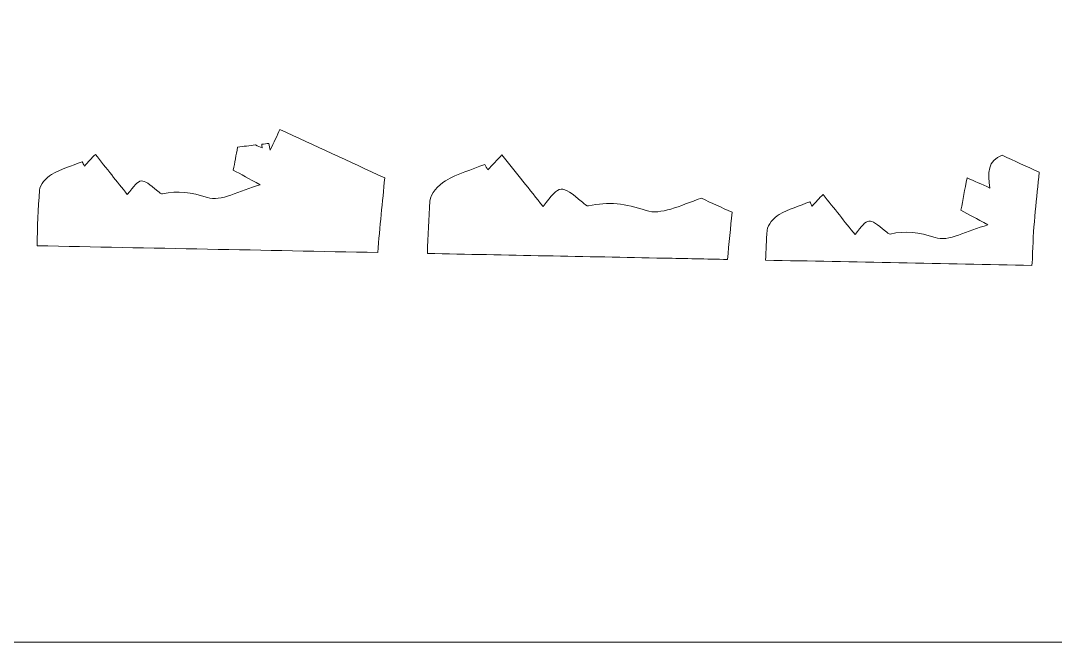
# Model space of a CAD drawing. Header units: inches. Extents: x -622 to 6982, y -2318 to 2869.
# Drawn here: x 5248.5 to 5558.5, y -1089.8 to -903.7 of the extents above; entities that cross this region are included whole.
import ezdxf

# ---------------------------------------------------------------- set-up
doc = ezdxf.new("R2010")
doc.units = ezdxf.units.IN
doc.header["$MEASUREMENT"] = 0
doc.layers.add('Layer 1', color=7, linetype='Continuous')

msp = doc.modelspace()

# ---------------------------------------------------------------- linework, layer by layer
at = {"layer": 'Layer 1', "lineweight": 0}
msp.add_lwpolyline([(4802.19, -110.19), (4802.19, -987.48), (4802.19, -1089.81), (5781.81, -1089.81), (5781.81, -996.27), (5781.81, -110.19), (4802.19, -110.19)], dxfattribs=at)
for points, knots in [([(5266.95, -945.93), (5267.17, -946.36), (5267.4, -946.78), (5267.62, -947.21), (5268.73, -946.04), (5269.83, -944.86), (5270.91, -943.71), (5274.28, -947.95), (5277.39, -951.84), (5280.49, -955.74), (5284.54, -950.5), (5284.54, -950.5), (5289.65, -954.75), (5290.08, -955.1), (5290.66, -955.67), (5291.04, -955.58), (5295.66, -954.53), (5299.67, -954.99), (5304.47, -956.65), (5308.42, -958.01), (5314.04, -954.55), (5320.31, -952.84), (5316.81, -950.93), (5314.6, -949.72), (5312.24, -948.42), (5312.65, -946.2), (5313.07, -943.97), (5313.52, -941.53), (5315.32, -941.32), (5317.11, -941.12), (5318.9, -940.91), (5319.53, -941.19), (5320.18, -941.49), (5320.89, -941.81), (5320.84, -941.43), (5320.79, -941.06), (5320.75, -940.7), (5321.48, -940.62), (5322.2, -940.53), (5322.93, -940.45), (5323.06, -941.14), (5323.19, -941.82), (5323.33, -942.51), (5324.4, -940.17), (5325.48, -937.84), (5326.19, -936.28), (5336.68, -941.12), (5346.87, -945.81), (5357.59, -950.76), (5356.99, -957.86), (5356.07, -965.41), (5355.53, -973.11), (5321.5, -972.43), (5287.47, -971.76), (5253.45, -971.09), (5253.57, -965.54), (5253.78, -959.99), (5254.17, -954.46), (5254.28, -952.78), (5256.15, -950.69), (5257.76, -949.75), (5260.6, -948.09), (5263.86, -947.16), (5266.95, -945.93)], [0, 0, 0, 0, 1, 1, 1, 2, 2, 2, 3, 3, 3, 4, 4, 4, 5, 5, 5, 6, 6, 6, 7, 7, 7, 8, 8, 8, 9, 9, 9, 10, 10, 10, 11, 11, 11, 12, 12, 12, 13, 13, 13, 14, 14, 14, 15, 15, 15, 16, 16, 16, 17, 17, 17, 18, 18, 18, 19, 19, 19, 20, 20, 20, 21, 21, 21, 21]), ([(5387.6, -946.72), (5387.89, -947.27), (5388.18, -947.82), (5388.47, -948.37), (5389.89, -946.86), (5391.31, -945.35), (5392.71, -943.87), (5397.05, -949.32), (5401.05, -954.33), (5405.05, -959.35), (5410.26, -952.6), (5410.26, -952.61), (5416.84, -958.07), (5417.39, -958.52), (5418.14, -959.27), (5418.63, -959.15), (5424.58, -957.8), (5429.74, -958.39), (5435.92, -960.52), (5440.19, -961.99), (5445.95, -959.1), (5452.46, -956.83), (5455.49, -958.23), (5458.53, -959.64), (5461.64, -961.07), (5461.25, -965.58), (5460.7, -970.33), (5460.29, -975.18), (5453.96, -975.05), (5447.63, -974.92), (5441.3, -974.8), (5417.66, -974.33), (5394.01, -973.86), (5370.37, -973.4), (5370.54, -968.16), (5370.77, -962.93), (5371.14, -957.71), (5371.3, -955.54), (5373.69, -952.86), (5375.78, -951.64), (5379.42, -949.5), (5383.63, -948.31), (5387.6, -946.72)], [0, 0, 0, 0, 1, 1, 1, 2, 2, 2, 3, 3, 3, 4, 4, 4, 5, 5, 5, 6, 6, 6, 7, 7, 7, 8, 8, 8, 9, 9, 9, 10, 10, 10, 11, 11, 11, 12, 12, 12, 13, 13, 13, 14, 14, 14, 14]), ([(5484.95, -957.93), (5485.17, -958.36), (5485.4, -958.78), (5485.62, -959.21), (5486.73, -958.04), (5487.83, -956.86), (5488.91, -955.71), (5492.28, -959.95), (5495.39, -963.84), (5498.49, -967.74), (5502.54, -962.5), (5502.54, -962.5), (5507.65, -966.75), (5508.08, -967.1), (5508.66, -967.67), (5509.04, -967.58), (5513.66, -966.53), (5517.67, -966.99), (5522.47, -968.65), (5526.42, -970.01), (5532.04, -966.55), (5538.31, -964.84), (5534.81, -962.93), (5532.6, -961.72), (5530.24, -960.42), (5530.8, -957.38), (5531.38, -954.3), (5532.05, -950.72), (5534.34, -951.75), (5536.28, -952.63), (5538.89, -953.81), (5538.31, -949.36), (5538.11, -945.46), (5542.61, -943.99), (5546.24, -945.66), (5549.9, -947.34), (5553.64, -949.07), (5552.99, -956.63), (5551.89, -964.87), (5551.71, -973.13), (5551.68, -974.48), (5551.64, -975.78), (5551.51, -976.98), (5524.9, -976.45), (5498.29, -975.92), (5471.68, -975.4), (5471.8, -972.42), (5471.96, -969.44), (5472.17, -966.46), (5472.28, -964.78), (5474.15, -962.69), (5475.76, -961.75), (5478.6, -960.09), (5481.86, -959.16), (5484.95, -957.93)], [0, 0, 0, 0, 1, 1, 1, 2, 2, 2, 3, 3, 3, 4, 4, 4, 5, 5, 5, 6, 6, 6, 7, 7, 7, 8, 8, 8, 9, 9, 9, 10, 10, 10, 11, 11, 11, 12, 12, 12, 13, 13, 13, 14, 14, 14, 15, 15, 15, 16, 16, 16, 17, 17, 17, 18, 18, 18, 18])]:
    msp.add_open_spline(points, degree=3, knots=knots, dxfattribs=at)

doc.saveas('drawing.dxf')
